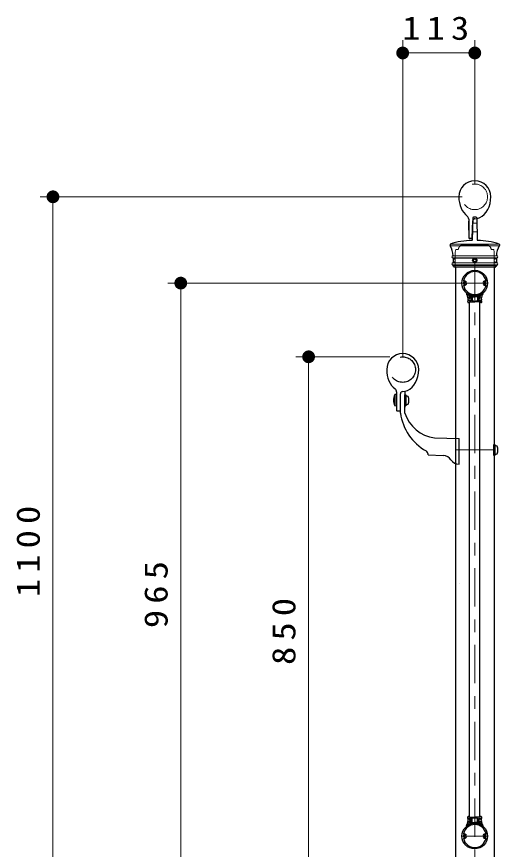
# Model space of a CAD drawing. Units: millimetres on the paper, scale 1:20. Extents: x -365 to 0, y 0 to 257.
# Drawn here: x -128.1 to -90.3, y 94 to 159.2 of the extents above; entities that cross this region are included whole.
import ezdxf

# ---------------------------------------------------------------- set-up
doc = ezdxf.new("R2010")
doc.units = ezdxf.units.MM
doc.linetypes.add('USER1', pattern=[4.5, 2.5, -2])
doc.linetypes.add('USER2', pattern=[6, 3, -1, 1, -1])
doc.layers.add('LY_1', color=7, linetype='Continuous', lineweight=25)
doc.styles.add('ＭＳ ゴシック', font='')
doc.styles.get('ＭＳ ゴシック').set_extended_font_data('MS Gothic')

# ---------------------------------------------------------------- blocks, each defined once
blk = doc.blocks.new('filled_dot')
at = {"color": 0, "linetype": 'Continuous', "lineweight": -2, "const_width": 1.25}
blk.add_lwpolyline([(-0.625, 0, 1), (0.625, 0, 1)], format="xyb", close=True, dxfattribs=at)

msp = doc.modelspace()

# ---------------------------------------------------------------- linework, layer by layer
at = {"layer": 'LY_1', "lineweight": 13}
for p, q in [((-97.854, 132.571), (-97.854, 157.334)), ((-92.213, 146.084), (-92.213, 157.334)), ((-97.854, 156.334), (-92.213, 156.334)), ((-93.213, 145.084), (-126.217, 145.084)), ((-125.217, 90.084), (-125.217, 145.084)), ((-93.217, 138.334), (-116.217, 138.334)), ((-115.217, 90.084), (-115.217, 138.334)), ((-98.854, 132.571), (-106.217, 132.571)), ((-105.217, 90.084), (-105.217, 132.571)), ((-98.479, 128.725), (-98.479, 129.618)), ((-98.579, 129.171), (-98.57, 129.171)), ((-98.57, 129.046), (-98.57, 129.296))]:
    msp.add_line(p, q, dxfattribs=at)
at = {"layer": 'LY_1'}
for p, q in [((-92.688, 143.338), (-92.688, 141.884)), ((-92.222, 143.371), (-92.213, 143.371)), ((-92.688, 142.484), (-92.688, 143.184)), ((-92.413, 141.883), (-92.378, 143.201)), ((-92.463, 141.834), (-92.638, 141.834)), ((-98.329, 129.621), (-98.479, 129.618)), ((-98.329, 129.825), (-98.329, 128.371)), ((-98.329, 128.721), (-98.329, 129.621)), ((-98.029, 128.171), (-98.029, 129.684)), ((-97.679, 129.876), (-97.679, 128.643)), ((-97.679, 128.171), (-97.679, 129.596)), ((-97.679, 129.596), (-97.599, 129.596)), ((-97.599, 129.596), (-97.599, 128.746)), ((-97.599, 128.821), (-97.599, 129.521)), ((-97.579, 129.521), (-97.599, 129.521)), ((-97.379, 129.021), (-97.379, 129.321)), ((-98.329, 128.721), (-98.479, 128.725)), ((-98.079, 128.321), (-98.279, 128.321)), ((-97.599, 128.746), (-97.679, 128.746)), ((-97.579, 128.821), (-97.599, 128.821)), ((-95.371, 126.245), (-93.443, 126.171)), ((-93.443, 124.171), (-93.443, 126.171)), ((-90.717, 124.859), (-90.717, 125.709)), ((-90.717, 125.709), (-90.637, 125.709)), ((-90.637, 125.709), (-90.637, 124.859)), ((-90.637, 125.669), (-90.637, 124.899)), ((-90.637, 124.934), (-90.637, 125.634)), ((-90.617, 125.634), (-90.637, 125.634)), ((-90.417, 125.134), (-90.417, 125.434)), ((-95.872, 124.901), (-95.872, 124.944)), ((-95.872, 124.901), (-94.676, 124.855)), ((-90.637, 124.859), (-90.717, 124.859)), ((-90.617, 124.934), (-90.637, 124.934)), ((-93.446, 124.171), (-93.443, 124.171)), ((-93.446, 114.821), (-93.443, 114.821))]:
    msp.add_line(p, q, dxfattribs=at)
at = {"layer": 'LY_1', "color": 4}
for p, q in [((-92.372, 143.435), (-92.417, 141.704)), ((-92.111, 143.484), (-92.322, 143.484)), ((-92.061, 143.435), (-92.016, 141.704)), ((-94.142, 141.366), (-94.142, 141.266)), ((-90.292, 141.366), (-90.292, 141.266)), ((-93.942, 140.459), (-93.917, 140.473)), ((-93.942, 140.309), (-93.917, 140.295)), ((-93.917, 140.295), (-93.917, 139.923)), ((-90.492, 140.459), (-90.517, 140.473)), ((-90.492, 140.309), (-90.517, 140.295)), ((-90.517, 140.295), (-90.517, 139.923)), ((-93.942, 139.909), (-93.917, 139.923)), ((-93.942, 139.759), (-93.942, 139.706)), ((-93.729, 139.584), (-93.729, 80.084)), ((-90.704, 139.584), (-90.704, 80.084)), ((-90.492, 139.909), (-90.517, 139.923)), ((-90.492, 139.759), (-90.492, 139.706)), ((-92.939, 138.38), (-92.874, 138.418)), ((-92.939, 138.29), (-92.874, 138.253)), ((-91.494, 138.38), (-91.559, 138.418)), ((-91.494, 138.29), (-91.559, 138.253)), ((-92.94, 95.13), (-92.876, 95.168)), ((-91.496, 95.13), (-91.561, 95.168)), ((-92.94, 95.04), (-92.876, 95.003)), ((-91.496, 95.04), (-91.561, 95.003))]:
    msp.add_line(p, q, dxfattribs=at)
at = {"layer": 'LY_1', "color": 4, "linetype": 'USER1', "lineweight": 13}
for p, q in [((-92.383, 143.021), (-92.05, 143.021)), ((-92.4, 142.346), (-92.033, 142.346)), ((-93.704, 140.967), (-93.742, 140.767)), ((-93.742, 140.767), (-93.742, 139.599)), ((-93.704, 140.967), (-93.538, 140.967)), ((-93.142, 141.317), (-92.217, 141.317)), ((-91.292, 141.317), (-92.217, 141.317)), ((-90.895, 140.967), (-90.729, 140.967)), ((-90.729, 140.967), (-90.692, 140.767)), ((-90.692, 140.767), (-90.692, 139.599)), ((-93.917, 140.271), (-93.817, 140.209)), ((-93.817, 140.209), (-93.742, 140.209)), ((-90.617, 140.209), (-90.692, 140.209)), ((-90.517, 140.271), (-90.617, 140.209)), ((-93.917, 139.946), (-93.817, 140.009)), ((-93.817, 140.009), (-93.742, 140.009)), ((-93.742, 139.599), (-93.757, 139.584)), ((-90.617, 140.009), (-90.692, 140.009)), ((-90.692, 139.599), (-90.677, 139.584)), ((-90.517, 139.946), (-90.617, 140.009))]:
    msp.add_line(p, q, dxfattribs=at)
at = {"layer": 'LY_1', "color": 120, "lineweight": 13}
for p, q in [((-94.074, 141.384), (-92.217, 141.384)), ((-90.359, 141.384), (-92.217, 141.384)), ((-94.074, 141.259), (-92.217, 141.259)), ((-90.359, 141.259), (-92.217, 141.259)), ((-90.517, 140.473), (-93.917, 140.473)), ((-90.517, 140.295), (-93.917, 140.295)), ((-90.517, 139.923), (-93.917, 139.923)), ((-92.217, 139.684), (-93.893, 139.684)), ((-92.217, 139.684), (-90.54, 139.684))]:
    msp.add_line(p, q, dxfattribs=at)
at = {"layer": 'LY_1', "color": 4, "lineweight": 13}
for p, q in [((-90.492, 140.459), (-93.942, 140.459)), ((-93.942, 140.459), (-90.492, 140.459)), ((-90.492, 140.309), (-93.942, 140.309)), ((-90.492, 139.909), (-93.942, 139.909)), ((-90.492, 139.759), (-93.942, 139.759)), ((-93.942, 139.759), (-90.492, 139.759)), ((-90.614, 139.584), (-93.819, 139.584))]:
    msp.add_line(p, q, dxfattribs=at)
at = {"layer": 'LY_1', "linetype": 'USER2', "lineweight": 13}
for p, q in [((-92.217, 140.034), (-92.217, 80.084)), ((-93.217, 138.334), (-91.217, 138.334)), ((-93.717, 125.284), (-90.417, 125.284)), ((-93.217, 95.084), (-91.217, 95.084))]:
    msp.add_line(p, q, dxfattribs=at)
at = {"layer": 'LY_1', "color": 190}
for p, q in [((-92.855, 137.54), (-92.865, 137.514)), ((-91.578, 137.54), (-91.568, 137.514)), ((-92.499, 136.959), (-92.717, 136.959)), ((-92.717, 136.809), (-92.654, 136.809)), ((-92.69, 136.959), (-92.714, 136.959)), ((-91.747, 137.334), (-92.686, 137.334)), ((-92.641, 137.259), (-92.229, 137.259)), ((-92.629, 136.859), (-92.629, 136.834)), ((-92.629, 136.859), (-92.217, 136.859)), ((-92.534, 137.149), (-92.617, 137.149)), ((-92.592, 137.224), (-92.592, 137.174)), ((-92.479, 137.234), (-92.582, 137.234)), ((-92.524, 137.164), (-92.582, 137.164)), ((-92.524, 136.959), (-92.548, 136.959)), ((-92.509, 137.124), (-92.509, 136.974)), ((-92.499, 137.139), (-92.499, 136.959)), ((-92.429, 137.184), (-92.429, 136.934)), ((-92.229, 136.934), (-92.429, 136.934)), ((-92.229, 137.259), (-92.217, 137.271)), ((-92.229, 136.934), (-92.217, 136.921)), ((-92.204, 137.259), (-92.217, 137.271)), ((-92.204, 136.934), (-92.217, 136.921)), ((-91.804, 136.859), (-92.217, 136.859)), ((-91.792, 137.259), (-92.204, 137.259)), ((-92.004, 136.934), (-92.204, 136.934)), ((-92.004, 137.184), (-92.004, 136.934)), ((-91.954, 137.234), (-91.852, 137.234)), ((-91.934, 137.139), (-91.934, 136.959)), ((-91.934, 136.959), (-91.717, 136.959)), ((-91.924, 137.124), (-91.924, 136.974)), ((-91.909, 137.164), (-91.852, 137.164)), ((-91.909, 136.959), (-91.885, 136.959)), ((-91.899, 137.149), (-91.816, 137.149)), ((-91.842, 137.224), (-91.842, 137.174)), ((-91.804, 136.859), (-91.804, 136.834)), ((-91.717, 136.809), (-91.779, 136.809)), ((-91.743, 136.959), (-91.719, 136.959)), ((-92.718, 96.609), (-92.656, 96.609)), ((-92.501, 96.459), (-92.718, 96.459)), ((-92.692, 96.459), (-92.716, 96.459)), ((-92.631, 96.559), (-92.631, 96.584)), ((-92.631, 96.559), (-92.218, 96.559)), ((-92.526, 96.459), (-92.55, 96.459)), ((-92.511, 96.294), (-92.511, 96.444)), ((-92.501, 96.279), (-92.501, 96.459)), ((-92.431, 96.234), (-92.431, 96.484)), ((-92.231, 96.484), (-92.431, 96.484)), ((-92.231, 96.484), (-92.218, 96.496)), ((-91.806, 96.559), (-92.218, 96.559)), ((-92.206, 96.484), (-92.218, 96.496)), ((-92.006, 96.484), (-92.206, 96.484)), ((-92.006, 96.234), (-92.006, 96.484)), ((-91.936, 96.459), (-91.718, 96.459)), ((-91.936, 96.279), (-91.936, 96.459)), ((-91.926, 96.294), (-91.926, 96.444)), ((-91.911, 96.459), (-91.887, 96.459)), ((-91.806, 96.559), (-91.806, 96.584)), ((-91.718, 96.609), (-91.781, 96.609)), ((-91.745, 96.459), (-91.721, 96.459)), ((-92.857, 95.878), (-92.867, 95.904)), ((-91.749, 96.084), (-92.688, 96.084)), ((-92.643, 96.159), (-92.231, 96.159)), ((-92.536, 96.269), (-92.619, 96.269)), ((-92.593, 96.194), (-92.593, 96.244)), ((-92.526, 96.254), (-92.583, 96.254)), ((-92.481, 96.184), (-92.583, 96.184)), ((-92.231, 96.159), (-92.218, 96.146)), ((-92.206, 96.159), (-92.218, 96.146)), ((-91.794, 96.159), (-92.206, 96.159)), ((-91.956, 96.184), (-91.853, 96.184)), ((-91.911, 96.254), (-91.853, 96.254)), ((-91.901, 96.269), (-91.818, 96.269)), ((-91.843, 96.194), (-91.843, 96.244)), ((-91.58, 95.878), (-91.569, 95.904))]:
    msp.add_line(p, q, dxfattribs=at)
at = {"layer": 'LY_1', "color": 70}
for p, q in [((-92.618, 96.559), (-92.618, 136.859)), ((-91.818, 96.559), (-91.818, 136.859))]:
    msp.add_line(p, q, dxfattribs=at)
at = {"layer": 'LY_1', "color": 190, "linetype": 'USER1', "lineweight": 13}
for p, q in [((-92.379, 137.259), (-92.329, 137.309)), ((-92.379, 136.934), (-92.379, 136.859)), ((-92.329, 137.309), (-92.329, 137.334)), ((-92.104, 137.334), (-92.104, 137.309)), ((-92.054, 137.259), (-92.104, 137.309)), ((-92.054, 136.934), (-92.054, 136.859)), ((-92.381, 96.484), (-92.381, 96.559)), ((-92.056, 96.484), (-92.056, 96.559)), ((-92.381, 96.159), (-92.331, 96.109)), ((-92.331, 96.109), (-92.331, 96.084)), ((-92.056, 96.159), (-92.106, 96.109)), ((-92.106, 96.084), (-92.106, 96.109))]:
    msp.add_line(p, q, dxfattribs=at)
at = {"layer": 'LY_1'}
for points in [[(-93.463, 145.084), (-93.451, 144.855), (-93.418, 144.63), (-93.363, 144.413), (-93.287, 144.208), (-93.192, 144.019), (-93.079, 143.849), (-92.95, 143.701), (-92.809, 143.579)], [(-92.205, 143.371), (-92.01, 143.394), (-91.82, 143.458), (-91.64, 143.561), (-91.474, 143.702), (-91.326, 143.877), (-91.199, 144.081), (-91.098, 144.309), (-91.023, 144.557), (-90.978, 144.817), (-90.963, 145.084)], [(-99.104, 131.571), (-99.093, 131.342), (-99.06, 131.117), (-99.004, 130.9), (-98.928, 130.696), (-98.833, 130.506), (-98.72, 130.337), (-98.592, 130.189), (-98.45, 130.066)], [(-97.854, 129.859), (-97.659, 129.88), (-97.468, 129.943), (-97.287, 130.045), (-97.12, 130.186), (-96.97, 130.36), (-96.843, 130.565), (-96.741, 130.794), (-96.666, 131.042), (-96.62, 131.304), (-96.604, 131.571)]]:
    msp.add_lwpolyline(points, dxfattribs=at)
at = {"layer": 'LY_1', "linetype": 'USER1', "lineweight": 13}
msp.add_circle((-92.213, 145.084), 1, dxfattribs=at)
at = {"layer": 'LY_1', "color": 4}
for centre, radius in [((-92.217, 140.109), 0.163), ((-92.217, 140.109), 0.113), ((-92.215, 138.334), 1), ((-92.217, 95.084), 1)]:
    msp.add_circle(centre, radius, dxfattribs=at)
at = {"layer": 'LY_1', "linetype": 'USER1'}
msp.add_circle((-97.854, 131.571), 1, dxfattribs=at)
at = {"layer": 'LY_1'}
for centre, radius, start, end in [((-92.213, 145.084), 1.25, 0, 180), ((-92.988, 143.338), 0.3, 0, 53.37802), ((-92.203, 143.196), 0.175, 90.50319, 178.5), ((-92.638, 141.884), 0.05, 180, 270), ((-92.463, 141.884), 0.05, 270, 358.5), ((-97.854, 131.571), 1.25, 0, 180), ((-97.534, 129.171), 1.045, 154.72879, 205.27121), ((-98.629, 129.825), 0.3, 0, 53.37802), ((-97.854, 129.684), 0.175, 93, 180), ((-97.579, 129.321), 0.2, 0, 90), ((-97.579, 129.021), 0.2, 270, 0), ((-98.279, 128.371), 0.05, 180, 270), ((-98.079, 128.371), 0.05, 270, 0), ((-94.063, 128.691), 4, 187.45879, 240.66396), ((-95.05, 128.976), 2.75, 197.01523, 263.29478), ((-96.172, 124.944), 0.3, 0, 60.1063), ((-90.617, 125.434), 0.2, 0, 90), ((-90.617, 125.134), 0.2, 270, 0), ((-94.705, 124.106), 0.75, 32.95359, 87.81581), ((-93.446, 124.921), 0.75, 212.95359, 270)]:
    msp.add_arc(centre, radius, start, end, dxfattribs=at)
at = {"layer": 'LY_1', "color": 4}
for centre, radius, start, end in [((-92.322, 143.434), 0.05, 90, 178.5), ((-92.111, 143.434), 0.05, 1.5, 90), ((-94.117, 141.366), 0.025, 107.54997, 180), ((-92.217, 135.358), 6.326, 92.03608, 107.54997), ((-92.442, 141.705), 0.025, 272.03608, 358.5), ((-91.991, 141.705), 0.025, 181.5, 267.96392), ((-92.217, 135.358), 6.326, 72.45003, 87.96392), ((-90.317, 141.366), 0.025, 0, 72.45003), ((-94.117, 141.266), 0.025, 180, 211.69234), ((-95.4, 140.473), 1.484, 0, 31.69234), ((-89.033, 140.473), 1.484, 148.30766, 180), ((-90.317, 141.266), 0.025, 328.30766, 0), ((-93.942, 140.384), 0.075, 90, 270), ((-90.492, 140.384), 0.075, 270, 90), ((-93.942, 139.834), 0.075, 90, 270), ((-93.917, 139.706), 0.025, 180, 258.46304), ((-93.942, 139.584), 0.1, 11.53696, 78.46304), ((-93.819, 139.609), 0.025, 191.53696, 270), ((-90.614, 139.609), 0.025, 270, 348.46304), ((-90.492, 139.584), 0.1, 101.53696, 168.46304), ((-90.517, 139.706), 0.025, 281.53696, 0), ((-90.492, 139.834), 0.075, 270, 90), ((-92.215, 138.334), 0.9, 10.86986, 169.0189), ((-93.017, 138.335), 0.09, 30.00001, 330.0001), ((-93.084, 138.169), 0.015, 67.96065, 190.76905), ((-92.215, 138.334), 0.9, 190.76905, 349.34319), ((-93.083, 138.503), 0.015, 169.0189, 291.8273), ((-93.017, 138.335), 0.165, 247.96065, 330.00005), ((-93.017, 138.335), 0.165, 30, 111.8273), ((-91.417, 138.335), 0.165, 66.77094, 150), ((-91.417, 138.335), 0.165, 209.99995, 293.44211), ((-91.417, 138.335), 0.09, 209.9999, 149.99999), ((-91.346, 138.501), 0.015, 246.77094, 10.86986), ((-91.345, 138.17), 0.015, 349.34319, 113.44211), ((-92.217, 95.084), 0.9, 10.86986, 169.0189), ((-93.018, 95.085), 0.09, 30.00001, 330.0001), ((-93.085, 95.253), 0.015, 169.0189, 291.8273), ((-93.018, 95.085), 0.165, 30, 111.8273), ((-91.418, 95.085), 0.165, 66.77094, 150), ((-91.418, 95.085), 0.09, 209.9999, 149.99999), ((-91.347, 95.251), 0.015, 246.77094, 10.86986), ((-93.086, 94.919), 0.015, 67.96065, 190.76905), ((-92.217, 95.084), 0.9, 190.76905, 349.34319), ((-93.018, 95.085), 0.165, 247.96065, 330.00005), ((-91.418, 95.085), 0.165, 209.99995, 293.44211), ((-91.347, 94.92), 0.015, 349.34319, 113.44211)]:
    msp.add_arc(centre, radius, start, end, dxfattribs=at)
at = {"layer": 'LY_1', "color": 4, "linetype": 'USER1', "lineweight": 13}
for centre, radius, start, end in [((-93.538, 141.017), 0.05, 270, 352.81924), ((-93.142, 140.967), 0.35, 90, 172.81924), ((-91.292, 140.967), 0.35, 7.18076, 90), ((-90.895, 141.017), 0.05, 187.18076, 270)]:
    msp.add_arc(centre, radius, start, end, dxfattribs=at)
at = {"layer": 'LY_1', "color": 190}
for centre, radius, start, end in [((-92.852, 137.508), 0.015, 158.30385, 208.11856), ((-93.879, 136.959), 1.15, 21.37941, 28.11856), ((-92.841, 137.534), 0.015, 52.01551, 158.30385), ((-92.217, 138.334), 1, 232.01551, 236.77542), ((-92.773, 137.485), 0.015, 25.42471, 56.77542), ((-93.879, 136.959), 1.24, 18.10486, 25.42471), ((-90.554, 136.959), 1.24, 154.57529, 161.89515), ((-91.66, 137.485), 0.015, 123.22458, 154.57529), ((-92.217, 138.334), 1, 303.22458, 307.98449), ((-90.554, 136.959), 1.15, 151.88144, 158.62059), ((-91.592, 137.534), 0.015, 21.69615, 127.98449), ((-91.582, 137.508), 0.015, 331.88144, 21.69615), ((-92.794, 137.384), 0.015, 201.37941, 234.56159), ((-92.844, 137.314), 0.0708, 343.27762, 54.56159), ((-92.698, 136.884), 0.0813, 126.8699, 233.1301), ((-92.762, 137.289), 0.015, 163.27761, 229.64199), ((-92.817, 137.224), 0.0708, 338.35801, 49.64199), ((-92.738, 137.192), 0.015, 158.35801, 224.72239), ((-92.799, 137.132), 0.0708, 333.43841, 44.72239), ((-92.717, 136.909), 0.05, 90, 126.8699), ((-92.717, 136.859), 0.05, 233.1301, 270), ((-92.722, 137.093), 0.015, 153.43841, 186.62059), ((-93.879, 136.959), 1.15, 0.73773, 6.62059), ((-92.714, 136.974), 0.015, 180.73773, 270), ((-92.686, 137.349), 0.015, 198.10485, 270), ((-92.69, 136.974), 0.015, 270, 339.99481), ((-92.619, 136.948), 0.061, 20.00519, 159.99481), ((-92.641, 137.244), 0.015, 90, 192.96815), ((-93.879, 136.959), 1.255, 9.66974, 12.96815), ((-92.654, 136.834), 0.025, 270, 0), ((-92.617, 137.174), 0.025, 189.66974, 270), ((-92.582, 137.224), 0.01, 90, 180), ((-92.582, 137.174), 0.01, 180, 270), ((-92.548, 136.974), 0.015, 200.00519, 270), ((-92.534, 137.124), 0.025, 0, 90), ((-92.524, 137.139), 0.025, 0, 90), ((-92.524, 136.974), 0.015, 270, 0), ((-92.479, 137.184), 0.05, 0, 90), ((-91.954, 137.184), 0.05, 90, 180), ((-91.909, 137.139), 0.025, 90, 180), ((-91.899, 137.124), 0.025, 90, 180), ((-91.909, 136.974), 0.015, 180, 270), ((-91.885, 136.974), 0.015, 270, 339.99481), ((-91.814, 136.948), 0.061, 20.00519, 159.99481), ((-91.852, 137.224), 0.01, 0, 90), ((-91.852, 137.174), 0.01, 270, 0), ((-91.816, 137.174), 0.025, 270, 350.33026), ((-91.779, 136.834), 0.025, 180, 270), ((-91.792, 137.244), 0.015, 347.03185, 90), ((-90.554, 136.959), 1.255, 167.03185, 170.33026), ((-91.743, 136.974), 0.015, 200.00519, 270), ((-91.747, 137.349), 0.015, 270, 341.89515), ((-91.719, 136.974), 0.015, 270, 359.26227), ((-91.717, 136.909), 0.05, 53.1301, 90), ((-91.717, 136.859), 0.05, 270, 306.8699), ((-91.635, 137.132), 0.0708, 135.27761, 206.56159), ((-90.554, 136.959), 1.15, 173.37941, 179.26227), ((-91.711, 137.093), 0.015, 353.37941, 26.56159), ((-91.616, 137.224), 0.0708, 130.35801, 201.64199), ((-91.735, 136.884), 0.0813, 306.8699, 53.1301), ((-91.696, 137.192), 0.015, 315.27762, 21.64199), ((-91.671, 137.289), 0.015, 310.35801, 16.72238), ((-91.589, 137.314), 0.0708, 125.43841, 196.72239), ((-91.639, 137.384), 0.015, 305.43841, 338.62059), ((-92.7, 96.534), 0.0813, 126.8699, 233.1301), ((-92.718, 96.559), 0.05, 90, 126.8699), ((-92.718, 96.509), 0.05, 233.1301, 270), ((-93.881, 96.459), 1.15, 353.37941, 359.26227), ((-92.716, 96.444), 0.015, 90, 179.26227), ((-92.692, 96.444), 0.015, 20.00519, 90), ((-92.621, 96.47), 0.061, 200.00519, 339.99481), ((-92.656, 96.584), 0.025, 0, 90), ((-92.55, 96.444), 0.015, 90, 159.99481), ((-92.526, 96.444), 0.015, 0, 90), ((-91.911, 96.444), 0.015, 90, 180), ((-91.887, 96.444), 0.015, 20.00519, 90), ((-91.816, 96.47), 0.061, 200.00519, 339.99481), ((-91.781, 96.584), 0.025, 90, 180), ((-91.745, 96.444), 0.015, 90, 159.99481), ((-91.721, 96.444), 0.015, 0.73773, 90), ((-91.718, 96.559), 0.05, 53.1301, 90), ((-91.718, 96.509), 0.05, 270, 306.8699), ((-90.556, 96.459), 1.15, 180.73773, 186.62059), ((-91.737, 96.534), 0.0813, 306.8699, 53.1301), ((-92.853, 95.91), 0.015, 151.88144, 201.69615), ((-93.881, 96.459), 1.15, 331.88144, 338.62059), ((-92.843, 95.884), 0.015, 201.69615, 307.98449), ((-92.218, 95.084), 1, 123.22458, 127.98449), ((-92.796, 96.034), 0.015, 125.43841, 158.62059), ((-92.846, 96.104), 0.0708, 305.43841, 16.72238), ((-92.764, 96.129), 0.015, 130.35801, 196.72239), ((-92.819, 96.194), 0.0708, 310.35801, 21.64199), ((-92.775, 95.933), 0.015, 303.22458, 334.57529), ((-93.881, 96.459), 1.24, 334.57529, 341.89515), ((-92.739, 96.226), 0.015, 135.27761, 201.64199), ((-92.8, 96.286), 0.0708, 315.27762, 26.56159), ((-92.724, 96.325), 0.015, 173.37941, 206.56159), ((-92.688, 96.069), 0.015, 90, 161.89515), ((-93.881, 96.459), 1.255, 347.03185, 350.33026), ((-92.643, 96.174), 0.015, 167.03185, 270), ((-92.619, 96.244), 0.025, 90, 170.33026), ((-92.583, 96.244), 0.01, 90, 180), ((-92.583, 96.194), 0.01, 180, 270), ((-92.536, 96.294), 0.025, 270, 0), ((-92.526, 96.279), 0.025, 270, 0), ((-92.481, 96.234), 0.05, 270, 0), ((-91.956, 96.234), 0.05, 180, 270), ((-91.911, 96.279), 0.025, 180, 270), ((-91.901, 96.294), 0.025, 180, 270), ((-91.853, 96.244), 0.01, 0, 90), ((-91.853, 96.194), 0.01, 270, 0), ((-91.818, 96.244), 0.025, 9.66974, 90), ((-91.794, 96.174), 0.015, 270, 12.96815), ((-90.556, 96.459), 1.255, 189.66974, 192.96815), ((-91.749, 96.069), 0.015, 18.10486, 90), ((-90.556, 96.459), 1.24, 198.10485, 205.42471), ((-91.636, 96.286), 0.0708, 153.43841, 224.72239), ((-91.713, 96.325), 0.015, 333.43841, 6.62059), ((-91.618, 96.194), 0.0708, 158.35801, 229.64199), ((-91.697, 96.226), 0.015, 338.35801, 44.72238), ((-91.662, 95.933), 0.015, 205.42471, 236.77542), ((-92.218, 95.084), 1, 52.01551, 56.77542), ((-91.673, 96.129), 0.015, 343.27762, 49.64199), ((-91.591, 96.104), 0.0708, 163.27761, 234.56159), ((-91.641, 96.034), 0.015, 21.37941, 54.56159), ((-90.556, 96.459), 1.15, 201.37941, 208.11856), ((-91.594, 95.884), 0.015, 232.01551, 338.30385), ((-91.583, 95.91), 0.015, 338.30385, 28.11856)]:
    msp.add_arc(centre, radius, start, end, dxfattribs=at)

# ---------------------------------------------------------------- block references
at = {"layer": 'LY_1', "lineweight": 13, "xscale": 0.4, "yscale": 0.4}
msp.add_blockref('filled_dot', (-97.854, 156.334), dxfattribs=at)
for p, rotation in [((-92.213, 156.334), 180), ((-125.217, 145.084), 270), ((-115.217, 138.334), 270), ((-105.217, 132.571), 270)]:
    msp.add_blockref('filled_dot', p, dxfattribs=dict(at, rotation=rotation))

# ---------------------------------------------------------------- texts
at = {"layer": 'LY_1', "insert": (-95.033, 157.334), "char_height": 1.833, "attachment_point": 8, "style": 'ＭＳ ゴシック'}
msp.add_mtext('\\T1.33;\\W1.15;113', dxfattribs=at)
at = {"layer": 'LY_1', "char_height": 1.833, "attachment_point": 8, "rotation": 90, "style": 'ＭＳ ゴシック'}
for s, insert in [('\\T1.33;\\W1.15;1100', (-126.217, 117.584)), ('\\T1.33;\\W1.15;965', (-116.217, 114.209)), ('\\T1.33;\\W1.15;850', (-106.217, 111.328))]:
    msp.add_mtext(s, dxfattribs=dict(at, insert=insert))

doc.saveas('drawing.dxf')
